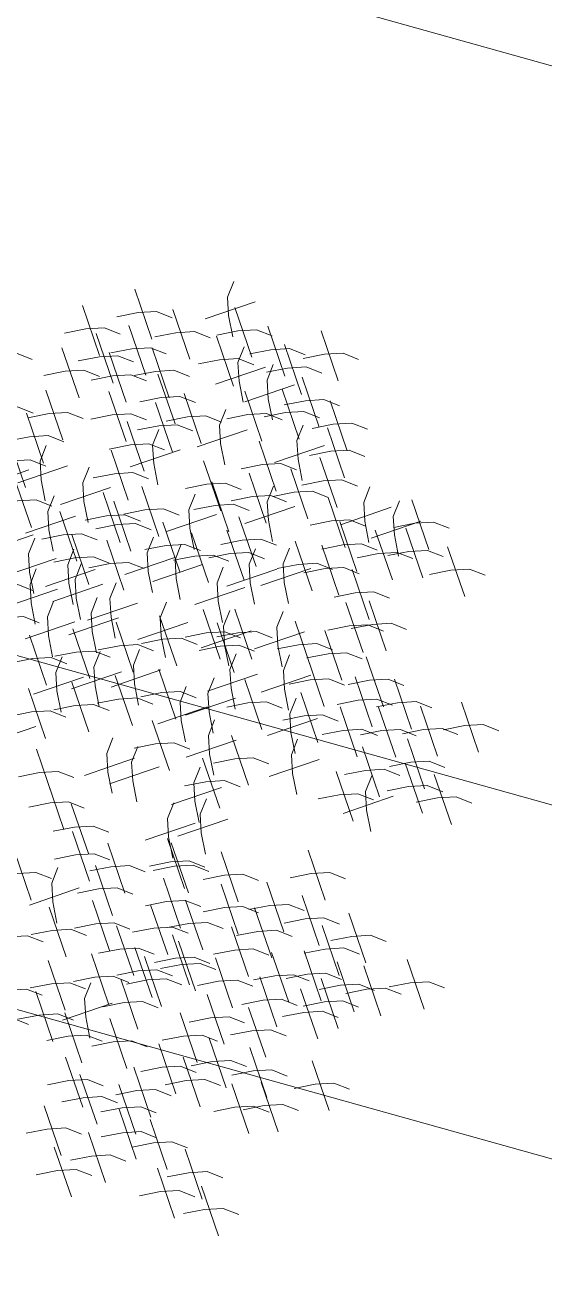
# Model space of a CAD drawing. Header units: millimetres. Extents: x 474016 to 477875, y 2288607 to 2292200.
# Drawn here: x 474513.82 to 474518.39, y 2288939.17 to 2288950.09 of the extents above; entities that cross this region are included whole.
import ezdxf

# ---------------------------------------------------------------- set-up
doc = ezdxf.new("R2010")
doc.units = ezdxf.units.MM
doc.header["$LTSCALE"] = 50
for name, color, linetype, lineweight in [('BANQUETA', 251, 'Continuous', 5), ('EXT', 3, 'Continuous', 5), ('JARDINES', 98, 'Continuous', 13)]:
    doc.layers.add(name, color=color, linetype=linetype, lineweight=lineweight)

# ---------------------------------------------------------------- blocks, each defined once
blk = doc.blocks.new('Plarbol-031')
for points in [[(0.1874, 2.608325), (0.40975, 2.455225)], [(0.197575, 2.439975), (0.2719, 2.521925), (0.34495, 2.5829), (0.428175, 2.60515)], [(-0.158175, 2.3142), (-0.240125, 2.388525), (-0.301075, 2.461575), (-0.3233, 2.5448)], [(-0.326475, 2.304025), (-0.173425, 2.526375)], [(-0.239475, 2.44125), (-0.01715, 2.28815)], [(-0.229325, 2.2729), (-0.155, 2.35485), (-0.08195, 2.415825), (0.001275, 2.438075)], [(-0.046375, 2.464125), (0.175975, 2.311025)], [(-0.0362, 2.295775), (0.038125, 2.377725), (0.111175, 2.4387), (0.1944, 2.46095)], [(0.07815, 2.43935), (0.300475, 2.28625)], [(0.0883, 2.271), (0.162625, 2.35295), (0.235675, 2.413925), (0.3189, 2.436175)], [(0.250925, 2.3593), (0.473275, 2.2062)], [(0.2611, 2.19095), (0.335425, 2.2729), (0.408475, 2.3339), (0.4917, 2.356125)], [(-0.08385, 2.067075), (0.06925, 2.289425)], [(0.0845, 2.07725), (0.00255, 2.151575), (-0.058425, 2.224625), (-0.080675, 2.30785)], [(0.089575, 2.082975), (0.242675, 2.3053)], [(0.257925, 2.093125), (0.175975, 2.16745), (0.115, 2.2405), (0.09275, 2.323725)], [(0.43705, 2.347875), (0.6594, 2.194775)], [(0.447225, 2.179525), (0.52155, 2.261475), (0.5946, 2.32245), (0.677825, 2.3447)], [(-0.488475, 2.244325), (-0.266125, 2.091225)], [(-0.4783, 2.075975), (-0.403975, 2.157925), (-0.330925, 2.2189), (-0.247725, 2.24115)], [(-0.226775, 2.26655), (-0.00445, 2.11345)], [(-0.2166, 2.0982), (-0.142275, 2.18015), (-0.069225, 2.24115), (0.013975, 2.263375)], [(0.20455, 2.2494), (0.4269, 2.0963)], [(0.214725, 2.08105), (0.28905, 2.163), (0.3621, 2.224), (0.445325, 2.246225)], [(0.50885, 2.228425), (0.731175, 2.07535)], [(0.519, 2.0601), (0.593325, 2.14205), (0.666375, 2.203025), (0.7496, 2.22525)], [(-0.705725, 2.211275), (-0.4834, 2.0582)], [(-0.695575, 2.04295), (-0.62125, 2.1249), (-0.548175, 2.185875), (-0.464975, 2.2081)], [(0.565375, 1.935575), (0.483425, 2.0099), (0.42245, 2.082975), (0.400225, 2.166175)], [(1.074225, 2.189675), (1.29655, 2.0366)], [(1.084375, 2.02135), (1.1587, 2.1033), (1.23175, 2.164275), (1.314975, 2.1865)], [(0.057175, 2.1268), (0.279525, 1.9737)], [(0.06735, 1.95845), (0.141675, 2.0404), (0.214725, 2.101375), (0.29795, 2.123625)], [(0.39705, 1.925425), (0.550125, 2.14775)], [(0.860125, 1.873975), (1.013225, 2.0963)], [(1.028475, 1.884125), (0.946525, 1.95845), (0.88555, 2.0315), (0.863325, 2.114725)], [(1.024025, 1.907625), (1.177125, 2.129975)], [(1.192375, 1.9178), (1.110425, 1.992125), (1.04945, 2.065175), (1.0272, 2.1484)], [(1.36515, 2.105825), (1.5875, 1.95275)], [(1.375325, 1.9375), (1.44965, 2.01945), (1.5227, 2.080425), (1.605925, 2.10265)], [(-0.6206, 2.044225), (-0.398275, 1.891125)], [(-0.61045, 1.875875), (-0.536125, 1.957825), (-0.463075, 2.0188), (-0.37985, 2.04105)], [(0.56855, 2.0836), (0.7909, 1.9305)], [(0.578725, 1.91525), (0.65305, 1.9972), (0.7261, 2.0582), (0.809325, 2.080425)], [(1.135825, 2.055025), (1.358175, 1.901925)], [(1.146, 1.886675), (1.220325, 1.968625), (1.293375, 2.0296), (1.3766, 2.051825)], [(-0.8709, 1.985125), (-0.64855, 1.83205)], [(-0.860725, 1.8168), (-0.7864, 1.89875), (-0.71335, 1.959725), (-0.630125, 1.98195)], [(-0.45545, 2.022625), (-0.233125, 1.869525)], [(-0.445275, 1.854275), (-0.37095, 1.936225), (-0.2979, 1.9972), (-0.2147, 2.01945)], [(0.031125, 1.753275), (0.184225, 1.9756)], [(0.199475, 1.763425), (0.117525, 1.83775), (0.05655, 1.9108), (0.0343, 1.994025)], [(-0.729875, 1.912075), (-0.507525, 1.758975)], [(-0.7197, 1.74375), (-0.645375, 1.8257), (-0.572325, 1.886675), (-0.4891, 1.9089)], [(-0.3519, 1.93305), (-0.129575, 1.77995)], [(-0.341725, 1.7647), (-0.2674, 1.84665), (-0.194375, 1.907625), (-0.11115, 1.929875)], [(-0.18485, 1.9324), (0.0375, 1.779325)], [(-0.174675, 1.764075), (-0.10035, 1.846025), (-0.0273, 1.907), (0.0559, 1.929225)], [(0.268725, 1.96545), (0.49105, 1.81235)], [(0.278875, 1.7971), (0.3532, 1.87905), (0.42625, 1.940025), (0.509475, 1.962275)], [(0.483425, 1.9483), (0.705775, 1.7952)], [(0.4936, 1.77995), (0.567925, 1.8619), (0.640975, 1.922875), (0.7242, 1.945125)], [(0.7242, 1.944475), (0.946525, 1.791375)], [(0.73435, 1.77615), (0.808675, 1.858075), (0.881725, 1.919075), (0.96495, 1.9413)], [(1.01705, 1.954), (1.239375, 1.800925)], [(1.0272, 1.785675), (1.101525, 1.867625), (1.174575, 1.9286), (1.2578, 1.950825)], [(-0.6187, 1.873325), (-0.39635, 1.720225)], [(-0.608525, 1.705), (-0.5342, 1.78695), (-0.46115, 1.847925), (-0.37795, 1.87015)], [(0.8449, 1.880325), (1.067225, 1.727225)], [(0.85505, 1.711975), (0.929375, 1.793925), (1.002425, 1.8549), (1.08565, 1.87715)], [(-0.275675, 1.809175), (-0.05335, 1.656075)], [(-0.2655, 1.640825), (-0.1912, 1.722775), (-0.11815, 1.78375), (-0.034925, 1.806)], [(0.32525, 1.80345), (0.5476, 1.65035)], [(0.335425, 1.635125), (0.40975, 1.71705), (0.4828, 1.77805), (0.566025, 1.800275)], [(0.4612, 1.58365), (0.6143, 1.806)], [(0.62955, 1.593825), (0.5476, 1.66815), (0.4866, 1.7412), (0.464375, 1.824425)], [(-0.826425, 1.7482), (-0.6041, 1.5951)], [(-0.81625, 1.57985), (-0.74195, 1.6618), (-0.668875, 1.722775), (-0.585675, 1.745)], [(0.100375, 1.71515), (0.322725, 1.56205)], [(0.843625, 1.729125), (1.06595, 1.576025)], [(0.853775, 1.5608), (0.9281, 1.642725), (1.001175, 1.703725), (1.084375, 1.72595)], [(1.041825, 1.720875), (1.26415, 1.567775)], [(1.051975, 1.552525), (1.1263, 1.634475), (1.19935, 1.69545), (1.282575, 1.7177)], [(-0.50055, 1.711975), (-0.2782, 1.558875)], [(-0.490375, 1.543625), (-0.41605, 1.625575), (-0.343, 1.686575), (-0.259775, 1.7088)], [(-0.18295, 1.4674), (-0.02985, 1.68975)], [(-0.0146, 1.477575), (-0.09655, 1.5519), (-0.157525, 1.62495), (-0.179775, 1.708175)], [(0.11055, 1.546825), (0.184875, 1.62875), (0.257925, 1.68975), (0.34115, 1.711975)], [(0.1982, 1.653525), (0.42055, 1.50045)], [(0.720375, 1.664325), (0.942725, 1.51125)], [(0.73055, 1.496), (0.804875, 1.57795), (0.877925, 1.638925), (0.96115, 1.66115)], [(-1.144675, 1.4439), (-1.07035, 1.52585), (-0.9973, 1.586825), (-0.9141, 1.609075)], [(-0.3341, 1.64465), (-0.1118, 1.49155)], [(-0.32395, 1.4763), (-0.249625, 1.55825), (-0.1766, 1.619225), (-0.093375, 1.641475)], [(0.208375, 1.4852), (0.2827, 1.56715), (0.35575, 1.628125), (0.438975, 1.65035)], [(0.4161, 1.593175), (0.638425, 1.4401)], [(0.42625, 1.42485), (0.500575, 1.5068), (0.57365, 1.567775), (0.65685, 1.59)], [(0.715925, 1.3772), (0.869025, 1.59955)], [(0.884275, 1.387375), (0.802325, 1.4617), (0.74135, 1.53475), (0.7191, 1.61795)], [(1.20825, 1.644), (1.4306, 1.4909)], [(1.218425, 1.475675), (1.29275, 1.557625), (1.3658, 1.6186), (1.449025, 1.640825)], [(-0.764175, 1.525225), (-0.541825, 1.372125)], [(0.163275, 1.311775), (0.316375, 1.5341)], [(0.3316, 1.321925), (0.24965, 1.39625), (0.188675, 1.469325), (0.16645, 1.552525)], [(1.117425, 1.5665), (1.33975, 1.4134)], [(1.127575, 1.398175), (1.2019, 1.4801), (1.27495, 1.5411), (1.358175, 1.563325)], [(-0.754, 1.356875), (-0.679675, 1.438825), (-0.606625, 1.4998), (-0.5234, 1.52205)], [(-0.311875, 1.476925), (-0.08955, 1.32385)], [(-0.3017, 1.3086), (-0.2274, 1.39055), (-0.15435, 1.451525), (-0.07115, 1.47375)], [(0.40785, 1.501075), (0.630175, 1.347975)], [(0.418, 1.332725), (0.492325, 1.414675), (0.565375, 1.475675), (0.6486, 1.4979)], [(0.57745, 1.271125), (0.73055, 1.49345)], [(0.7458, 1.281275), (0.66385, 1.3556), (0.60285, 1.42865), (0.580625, 1.511875)], [(1.896225, 1.5087), (2.118575, 1.3556)], [(1.9064, 1.34035), (1.980725, 1.4223), (2.053775, 1.4833), (2.137, 1.505525)], [(-0.075575, 1.421025), (0.14675, 1.26795)], [(-0.065425, 1.2527), (0.0089, 1.33465), (0.08195, 1.395625), (0.165175, 1.41785)], [(1.366425, 1.40515), (1.588775, 1.25205)], [(1.3766, 1.2368), (1.450925, 1.31875), (1.523975, 1.37975), (1.6072, 1.401975)], [(1.55065, 1.3988), (1.773, 1.2457)], [(-0.97635, 1.227275), (-0.902025, 1.309225), (-0.828975, 1.370225), (-0.74575, 1.39245)], [(-0.773075, 1.37085), (-0.550725, 1.21775)], [(-0.7629, 1.2025), (-0.688575, 1.28445), (-0.615525, 1.34545), (-0.5323, 1.367675)], [(-0.186125, 1.10975), (-0.26805, 1.184075), (-0.329025, 1.25715), (-0.35125, 1.34035)], [(0.119425, 1.339725), (0.341775, 1.186625)], [(0.1296, 1.171375), (0.203925, 1.253325), (0.276975, 1.3143), (0.3602, 1.33655)], [(0.26935, 1.382925), (0.4917, 1.229825)], [(0.279525, 1.214575), (0.35385, 1.296525), (0.4269, 1.3575), (0.510125, 1.37975)], [(0.6702, 1.10785), (0.58825, 1.182175), (0.527275, 1.255225), (0.505025, 1.33845)], [(1.05135, 1.10785), (0.9694, 1.182175), (0.908425, 1.255225), (0.886175, 1.33845)], [(0.9656, 1.33465), (1.187925, 1.18155)], [(1.1155, 1.388), (1.33785, 1.2349)], [(1.125675, 1.21965), (1.2, 1.3016), (1.27305, 1.3626), (1.356275, 1.384825)], [(1.560825, 1.23045), (1.63515, 1.3124), (1.7082, 1.3734), (1.791425, 1.395625)], [(1.739325, 1.367675), (1.96165, 1.214575)], [(1.749475, 1.199325), (1.8238, 1.281275), (1.896875, 1.342275), (1.980075, 1.3645)], [(-0.596475, 1.057675), (-0.443375, 1.28)], [(-0.428125, 1.067825), (-0.510075, 1.14215), (-0.57105, 1.215225), (-0.5933, 1.298425)], [(-0.354425, 1.0996), (-0.201375, 1.321925)], [(-0.215975, 1.27875), (0.00635, 1.12565)], [(-0.2058, 1.1104), (-0.1315, 1.19235), (-0.058425, 1.253325), (0.024775, 1.27555)], [(-0.145475, 1.27555), (0.076875, 1.122475)], [(-0.1353, 1.107225), (-0.060975, 1.189175), (0.012075, 1.25015), (0.0953, 1.272375)], [(0.2592, 1.0634), (0.412275, 1.285725)], [(0.427525, 1.07355), (0.345575, 1.147875), (0.2846, 1.220925), (0.262375, 1.30415)], [(0.50185, 1.0977), (0.65495, 1.320025)], [(0.883, 1.0977), (1.0361, 1.320025)], [(0.97575, 1.1663), (1.050075, 1.24825), (1.123125, 1.309225), (1.20635, 1.331475)], [(1.38105, 1.2889), (1.603375, 1.1358)], [(1.3912, 1.12055), (1.465525, 1.2025), (1.538575, 1.2635), (1.6218, 1.285725)], [(-0.773075, 1.216475), (-0.550725, 1.0634)], [(-0.7629, 1.04815), (-0.688575, 1.1301), (-0.615525, 1.191075), (-0.5323, 1.2133)], [(0.12325, 1.007475), (0.27635, 1.229825)], [(0.2916, 1.01765), (0.20965, 1.091975), (0.14865, 1.165025), (0.126425, 1.24825)], [(1.1225, 1.226), (1.344825, 1.072925)], [(1.13265, 1.057675), (1.206975, 1.139625), (1.28005, 1.2006), (1.36325, 1.222825)], [(1.570975, 1.23555), (1.793325, 1.08245)], [(1.58115, 1.0672), (1.655475, 1.14915), (1.728525, 1.210125), (1.81175, 1.232375)], [(-0.7432, 0.923), (-0.590125, 1.145325)], [(0.660675, 0.938875), (0.813775, 1.161225)], [(0.829, 0.94905), (0.747075, 1.023375), (0.686075, 1.096425), (0.66385, 1.17965)], [(0.681, 1.199975), (0.903325, 1.046875)], [(0.69115, 1.031625), (0.765475, 1.113575), (0.83855, 1.17455), (0.92175, 1.1968)], [(1.041825, 0.938875), (1.194925, 1.161225)], [(1.21015, 0.94905), (1.128225, 1.023375), (1.067225, 1.096425), (1.045, 1.17965)], [(1.786325, 1.193625), (2.008675, 1.040525)], [(1.7965, 1.025275), (1.870825, 1.107225), (1.943875, 1.1682), (2.0271, 1.19045)], [(-0.4116, 0.87535), (-0.258525, 1.0977)], [(-0.2433, 0.885525), (-0.325225, 0.95985), (-0.3862, 1.0329), (-0.408425, 1.116125)], [(-0.0559, 1.094525), (0.16645, 0.941425)], [(-0.045725, 0.926175), (0.0286, 1.008125), (0.10165, 1.0691), (0.184875, 1.09135)], [(0.550775, 1.102775), (0.7731, 0.949675)], [(0.560925, 0.934425), (0.63525, 1.016375), (0.708325, 1.077375), (0.791525, 1.0996)], [(0.649225, 1.0907), (0.871575, 0.9376)], [(0.6594, 0.922375), (0.733725, 1.0043), (0.806775, 1.0653), (0.89, 1.087525)], [(1.411525, 1.1193), (1.633875, 0.9662)], [(1.4217, 0.95095), (1.496025, 1.0329), (1.569075, 1.093875), (1.6523, 1.116125)], [(1.851125, 1.0869), (2.073475, 0.9338)], [(1.8613, 0.91855), (1.935625, 1.0005), (2.008675, 1.061475), (2.091875, 1.083725)], [(2.00485, 1.128825), (2.2272, 0.975725)], [(2.015025, 0.960475), (2.08935, 1.042425), (2.1624, 1.1034), (2.245625, 1.12565)], [(-0.62695, 1.06975), (-0.404625, 0.91665)], [(-0.6168, 0.9014), (-0.542475, 0.98335), (-0.469425, 1.044325), (-0.3862, 1.066575)], [(-0.33665, 1.0691), (-0.114325, 0.916)], [(-0.326475, 0.900775), (-0.25215, 0.9827), (-0.179125, 1.0437), (-0.095925, 1.065925)], [(0.54315, 0.790225), (0.4612, 0.86455), (0.400225, 0.9376), (0.377975, 1.020825)], [(0.987825, 0.790225), (0.905875, 0.86455), (0.8449, 0.9376), (0.82265, 1.020825)], [(1.368975, 0.790225), (1.287025, 0.86455), (1.22605, 0.9376), (1.2038, 1.020825)], [(1.20635, 1.05895), (1.428675, 0.90585)], [(1.216525, 0.8906), (1.290825, 0.97255), (1.3639, 1.033525), (1.4471, 1.055775)], [(1.624975, 1.022725), (1.847325, 0.869625)], [(1.63515, 0.8544), (1.709475, 0.93635), (1.782525, 0.997325), (1.86575, 1.01955)], [(-0.21725, 1.010025), (0.0051, 0.856925)], [(-0.207075, 0.841675), (-0.13275, 0.923625), (-0.0597, 0.984625), (0.023525, 1.00685)], [(0.001275, 0.7267), (-0.080675, 0.801025), (-0.14165, 0.874075), (-0.163875, 0.9573)], [(0.3748, 0.780075), (0.5279, 1.0024)], [(0.819475, 0.780075), (0.972575, 1.0024)], [(1.200625, 0.780075), (1.353725, 1.0024)], [(-0.527225, 0.669525), (-0.374125, 0.891875)], [(-0.16705, 0.71655), (-0.013975, 0.938875)], [(-0.091475, 0.6778), (0.061625, 0.900125)], [(0.076875, 0.68795), (-0.005075, 0.762275), (-0.06605, 0.835325), (-0.0883, 0.91855)], [(0.109275, 0.706375), (0.262375, 0.928725)], [(0.277625, 0.71655), (0.195675, 0.790875), (0.134675, 0.863925), (0.11245, 0.94715)], [(0.39195, 0.94395), (0.6143, 0.790875)], [(0.402125, 0.775625), (0.47645, 0.857575), (0.5495, 0.91855), (0.632725, 0.940775)], [(0.935725, 0.941425), (1.158075, 0.788325)], [(0.9459, 0.773075), (1.020225, 0.855025), (1.093275, 0.916), (1.1765, 0.93825)], [(1.74885, 0.691125), (1.90195, 0.913475)], [(1.9172, 0.7013), (1.83525, 0.775625), (1.77425, 0.848675), (1.752025, 0.9319)], [(-0.36205, 0.642225), (-0.209, 0.86455)], [(-0.19375, 0.652375), (-0.275675, 0.7267), (-0.33665, 0.79975), (-0.358875, 0.882975)], [(0.244575, 0.599025), (0.162625, 0.67335), (0.10165, 0.7464), (0.079425, 0.829625)], [(0.8017, 0.6149), (0.9548, 0.83725)], [(0.970025, 0.625075), (0.8881, 0.6994), (0.8271, 0.77245), (0.804875, 0.85565)], [(1.332125, 0.6168), (1.485225, 0.83915)], [(1.500475, 0.626975), (1.418525, 0.7013), (1.35755, 0.77435), (1.3353, 0.857575)], [(1.5913, 0.842325), (1.81365, 0.689225)], [(1.601475, 0.673975), (1.6758, 0.755925), (1.74885, 0.8169), (1.832075, 0.83915)], [(0.07625, 0.58885), (0.229325, 0.8112)], [(0.23315, 0.78515), (0.455475, 0.63205)], [(0.2433, 0.6168), (0.317625, 0.69875), (0.3907, 0.75975), (0.4739, 0.781975)], [(-0.262325, 0.520875), (-0.10925, 0.743225)], [(-0.094, 0.53105), (-0.17595, 0.605375), (-0.23695, 0.678425), (-0.25915, 0.76165)], [(0.4091, 0.5031), (0.5622, 0.725425)], [(0.57745, 0.51325), (0.4955, 0.587575), (0.434525, 0.66065), (0.412275, 0.74385)], [(0.550775, 0.721625), (0.7731, 0.568525)], [(0.560925, 0.553275), (0.63525, 0.635225), (0.708325, 0.696225), (0.791525, 0.71845)], [(0.7134, 0.4942), (0.8665, 0.71655)], [(0.881725, 0.504375), (0.7998, 0.5787), (0.7388, 0.65175), (0.716575, 0.734975)], [(-0.43385, 0.497375), (-0.359525, 0.579325), (-0.286475, 0.6403), (-0.203275, 0.66255)], [(-0.091475, 0.439575), (0.061625, 0.6619)], [(0.076875, 0.449725), (-0.005075, 0.52405), (-0.06605, 0.597125), (-0.0883, 0.680325)], [(0.931925, 0.443375), (1.085025, 0.665725)], [(1.10025, 0.45355), (1.018325, 0.527875), (0.957325, 0.600925), (0.9351, 0.68415)], [(1.051975, 0.67145), (1.274325, 0.51835)], [(1.06215, 0.5031), (1.136475, 0.58505), (1.209525, 0.646025), (1.29275, 0.668275)], [(0.074325, 0.626325), (0.296675, 0.47325)], [(0.0845, 0.458), (0.158825, 0.53995), (0.231875, 0.600925), (0.3151, 0.62315)], [(0.25285, 0.375425), (0.405925, 0.59775)], [(0.421175, 0.385575), (0.339225, 0.4599), (0.27825, 0.53295), (0.256025, 0.616175)], [(-0.31315, 0.3824), (-0.23885, 0.46435), (-0.1658, 0.525325), (-0.082575, 0.547575)], [(0.39195, 0.5628), (0.6143, 0.409725)], [(0.402125, 0.394475), (0.47645, 0.476425), (0.5495, 0.5374), (0.632725, 0.559625)], [(-0.084475, 0.467525), (0.13785, 0.314425)], [(-0.074325, 0.299175), (0, 0.381125), (0.073075, 0.442125), (0.156275, 0.46435)], [(0.11245, 0.237575), (0.26555, 0.4599)], [(0.2808, 0.247725), (0.19885, 0.32205), (0.13785, 0.3951), (0.115625, 0.478325)], [(0.681, 0.491025), (0.903325, 0.337925)], [(0.69115, 0.322675), (0.765475, 0.404625), (0.83855, 0.465625), (0.92175, 0.48785)], [(1.003075, 0.489125), (1.2254, 0.336025)], [(1.013225, 0.320775), (1.08755, 0.402725), (1.1606, 0.4637), (1.243825, 0.48595)], [(1.184125, 0.2147), (1.102175, 0.289025), (1.041175, 0.362075), (1.01895, 0.4453)], [(0.23315, 0.404), (0.455475, 0.2509)], [(0.2433, 0.23565), (0.317625, 0.3176), (0.3907, 0.3786), (0.4739, 0.400825)], [(1.015775, 0.204525), (1.168875, 0.426875)], [(1.71645, 0.432575), (1.9388, 0.2795)], [(1.726625, 0.26425), (1.80095, 0.3462), (1.874, 0.407175), (1.957225, 0.4294)], [(0.697525, 0.099725), (0.8506, 0.32205)], [(0.86585, 0.109875), (0.7839, 0.1842), (0.722925, 0.25725), (0.7007, 0.340475)], [(1.306725, 0.10415), (1.224775, 0.178475), (1.163775, 0.25155), (1.14155, 0.33475)], [(0.5692, 0.05905), (0.7223, 0.2814)], [(0.737525, 0.069225), (0.655575, 0.14355), (0.5946, 0.2166), (0.572375, 0.299825)], [(1.138375, 0.094), (1.291475, 0.316325)], [(2.075375, 0.29855), (2.2977, 0.14545)], [(2.085525, 0.1302), (2.15985, 0.21215), (2.232925, 0.273125), (2.316125, 0.295375)], [(2.456525, 0.28585), (2.67885, 0.13275)], [(2.466675, 0.1175), (2.541, 0.19945), (2.614075, 0.260425), (2.697275, 0.282675)], [(0.074325, 0.245175), (0.296675, 0.0921)], [(0.0845, 0.07685), (0.158825, 0.1588), (0.231875, 0.219775), (0.3151, 0.242)], [(1.0164, -0.022225), (1.1695, 0.200075)], [(1.18475, -0.012075), (1.1028, 0.062225), (1.041825, 0.1353), (1.019575, 0.2185)], [(1.830175, 0.228025), (2.0525, 0.07495)], [(1.840325, 0.0597), (1.91465, 0.14165), (1.9877, 0.202625), (2.070925, 0.22485)], [(1.364525, 0.1607), (1.586875, 0.007625)], [(1.3747, -0.007625), (1.449025, 0.0743), (1.522075, 0.1353), (1.605275, 0.157525)], [(1.644025, 0.17595), (1.866375, 0.022875)], [(1.6542, 0.007625), (1.728525, 0.08955), (1.801575, 0.150525), (1.8848, 0.172775)], [(2.004225, 0.16515), (2.22655, 0.012075)], [(2.014375, -0.003175), (2.0887, 0.07875), (2.161775, 0.139725), (2.244975, 0.161975)], [(2.2977, 0.127025), (2.52005, -0.02605)], [(0.06735, -0.110525), (0.22045, 0.111775)], [(2.307875, -0.041275), (2.3822, 0.04065), (2.45525, 0.101625), (2.538475, 0.12385)], [(0.2916, 0.020325), (0.513925, -0.13275)], [(0.30175, -0.148), (0.376075, -0.06605), (0.449125, -0.005075), (0.53235, 0.01715)], [(1.1028, 0.0521), (1.32515, -0.101)], [(1.112975, -0.11625), (1.1873, -0.0343), (1.26035, 0.026675), (1.343575, 0.048925)], [(1.132025, 0.04575), (1.35435, -0.10735)], [(1.1422, -0.1226), (1.216525, -0.04065), (1.289575, 0.020325), (1.372775, 0.042575)], [(1.463, 0.02795), (1.685325, -0.12515)], [(1.47315, -0.140375), (1.547475, -0.05845), (1.620525, 0.00255), (1.70375, 0.024775)], [(1.67325, 0.0324), (1.8956, -0.1207)], [(1.683425, -0.13595), (1.75775, -0.054), (1.8308, 0.007), (1.914025, 0.029225)], [(2.0074, 0.007), (2.229725, -0.1461)], [(2.017575, -0.16135), (2.091875, -0.0794), (2.16495, -0.018425), (2.24815, 0.003825)], [(2.177, 0.062225), (2.39935, -0.090825)], [(2.187175, -0.106075), (2.2615, -0.024125), (2.33455, 0.03685), (2.417775, 0.05905)], [(2.161775, -0.05525), (2.3841, -0.20835)], [(2.171925, -0.2236), (2.24625, -0.14165), (2.3193, -0.080675), (2.402525, -0.05845)], [(0.427525, -0.07305), (0.649875, -0.22615)], [(0.4377, -0.2414), (0.512025, -0.15945), (0.585075, -0.09845), (0.6683, -0.076225)], [(0.6016, -0.097825), (0.823925, -0.250925)], [(0.61175, -0.266175), (0.686075, -0.184225), (0.759125, -0.123225), (0.84235, -0.101)], [(1.206975, -0.123225), (1.429325, -0.276325)], [(1.21715, -0.291575), (1.291475, -0.209625), (1.364525, -0.14865), (1.44775, -0.1264)], [(1.63515, -0.114975), (1.857475, -0.268075)], [(1.6453, -0.283325), (1.719625, -0.201375), (1.792675, -0.140375), (1.8759, -0.11815)], [(1.87845, -0.09845), (2.100775, -0.25155)], [(1.8886, -0.2668), (1.962925, -0.18485), (2.035975, -0.123875), (2.1192, -0.101625)], [(0.8722, -0.149275), (1.09455, -0.302375)], [(0.882375, -0.317625), (0.9567, -0.235675), (1.02975, -0.1747), (1.112975, -0.15245)], [(1.36515, -0.145475), (1.5875, -0.298575)], [(1.375325, -0.3138), (1.44965, -0.23185), (1.5227, -0.170875), (1.605925, -0.14865)], [(2.10905, -0.160725), (2.331375, -0.3138)], [(2.1192, -0.32905), (2.193525, -0.2471), (2.266575, -0.186125), (2.3498, -0.1639)], [(0.690525, -0.20835), (0.912875, -0.36145)], [(0.7007, -0.3767), (0.775025, -0.29475), (0.848075, -0.233775), (0.931275, -0.211525)], [(1.9045, -0.23505), (2.126825, -0.388125)], [(1.91465, -0.403375), (1.988975, -0.321425), (2.062025, -0.26045), (2.14525, -0.238225)], [(0.88935, -0.278225), (1.1117, -0.431325)], [(0.899525, -0.446575), (0.97385, -0.364625), (1.0469, -0.30365), (1.130125, -0.2814)], [(1.235575, -0.27125), (1.4579, -0.42435)], [(1.245725, -0.4396), (1.32005, -0.35765), (1.3931, -0.29665), (1.476325, -0.274425)], [(1.663725, -0.2922), (1.886075, -0.4453)], [(1.6739, -0.46055), (1.748225, -0.3786), (1.821275, -0.317625), (1.9045, -0.295375)], [(1.41725, -0.32905), (1.6396, -0.48215)], [(1.427425, -0.4974), (1.50175, -0.41545), (1.5748, -0.354475), (1.658, -0.332225)], [(1.46045, -0.33605), (1.682775, -0.48915)], [(1.470625, -0.504375), (1.544925, -0.422425), (1.618, -0.36145), (1.7012, -0.339225)], [(0.738175, -0.642225), (0.891275, -0.4199)], [(0.9065, -0.632075), (0.824575, -0.55775), (0.763575, -0.4847), (0.74135, -0.401475)], [(0.984, -0.431325), (1.20635, -0.584425)], [(0.994175, -0.599675), (1.0685, -0.517725), (1.14155, -0.45675), (1.224775, -0.4345)], [(1.9515, -0.394475), (2.173825, -0.547575)], [(1.96165, -0.562825), (2.035975, -0.480875), (2.10905, -0.4199), (2.19225, -0.39765)], [(2.3752, -0.420525), (2.59755, -0.573625)], [(2.385375, -0.588875), (2.4597, -0.506925), (2.53275, -0.44595), (2.615975, -0.4237)], [(0.507575, -0.4631), (0.7299, -0.6162)], [(0.51775, -0.631425), (0.59205, -0.549475), (0.665125, -0.4885), (0.748325, -0.466275)], [(1.159975, -0.461175), (1.382325, -0.614275)], [(1.17015, -0.629525), (1.244475, -0.547575), (1.317525, -0.4866), (1.400725, -0.464375)], [(1.301625, -0.49485), (1.523975, -0.64795)], [(1.3118, -0.6632), (1.386125, -0.58125), (1.459175, -0.520275), (1.5424, -0.498025)], [(1.3677, -0.503125), (1.59005, -0.6562)], [(1.377875, -0.67145), (1.4522, -0.5895), (1.52525, -0.528525), (1.60845, -0.5063)], [(1.741875, -0.46755), (1.9642, -0.620625)], [(1.752025, -0.635875), (1.82635, -0.553925), (1.8994, -0.49295), (1.982625, -0.470725)], [(2.079175, -0.55585), (2.301525, -0.708925)], [(2.08935, -0.724175), (2.163675, -0.642225), (2.236725, -0.58125), (2.31995, -0.559025)], [(0.8252, -0.59015), (1.047525, -0.74325)], [(0.835375, -0.758475), (0.909675, -0.676525), (0.98275, -0.61555), (1.06595, -0.593325)], [(1.6866, -0.625075), (1.908925, -0.778175)], [(1.69675, -0.793425), (1.771075, -0.711475), (1.84415, -0.6505), (1.92735, -0.62825)], [(1.142825, -0.653675), (1.36515, -0.806775)], [(1.153, -0.822), (1.2273, -0.74005), (1.300375, -0.679075), (1.383575, -0.65685)], [(1.340375, -0.668275), (1.562725, -0.821375)], [(1.35055, -0.836625), (1.424875, -0.754675), (1.497925, -0.6937), (1.58115, -0.67145)], [(1.88225, -0.6416), (2.1046, -0.7947)], [(1.892425, -0.80995), (1.96675, -0.728), (2.0398, -0.667), (2.123025, -0.644775)], [(2.230375, -0.663825), (2.4527, -0.816925)], [(2.240525, -0.832175), (2.31485, -0.750225), (2.387925, -0.68925), (2.471125, -0.667)], [(0.67655, -0.9173), (0.750875, -0.83535), (0.823925, -0.774375), (0.90715, -0.752125)], [(2.11475, -0.7604), (2.3371, -0.913475)], [(0.984, -0.812475), (1.20635, -0.965575)], [(0.994175, -0.980825), (1.0685, -0.898875), (1.14155, -0.8379), (1.224775, -0.81565)], [(1.224775, -1.015125), (1.377875, -0.792775)], [(1.3931, -1.00495), (1.311175, -0.930625), (1.250175, -0.857575), (1.22795, -0.774375)], [(1.693575, -0.8182), (1.915925, -0.9713)], [(1.70375, -0.98655), (1.778075, -0.9046), (1.851125, -0.8436), (1.93435, -0.821375)], [(1.83335, -0.79915), (2.055675, -0.952225)], [(1.8435, -0.967475), (1.917825, -0.885525), (1.990875, -0.82455), (2.0741, -0.802325)], [(2.124925, -0.928725), (2.19925, -0.846775), (2.2723, -0.7858), (2.355525, -0.763575)], [(1.4147, -0.8633), (1.63705, -1.0164)], [(1.424875, -1.03165), (1.4992, -0.9497), (1.57225, -0.8887), (1.655475, -0.866475)], [(0.835375, -1.139625), (0.909675, -1.057675), (0.98275, -0.9967), (1.06595, -0.974475)], [(1.029125, -0.978275), (1.25145, -1.131375)], [(1.039275, -1.146625), (1.1136, -1.064675), (1.18665, -1.0037), (1.269875, -0.98145)], [(1.2127, -0.977), (1.43505, -1.1301)], [(1.222875, -1.14535), (1.2972, -1.0634), (1.37025, -1.002425), (1.45345, -0.980175)], [(1.661825, -0.990975), (1.88415, -1.144075)], [(1.671975, -1.159325), (1.7463, -1.077375), (1.819375, -1.0164), (1.902575, -0.99415)], [(0.86775, -1.300975), (0.942075, -1.21905), (1.01515, -1.15805), (1.09835, -1.135825)], [(1.652925, -1.1066), (1.875275, -1.2597)], [(1.6631, -1.27495), (1.737425, -1.193), (1.810475, -1.132), (1.8937, -1.109775)], [(1.351175, -1.157425), (1.573525, -1.310525)], [(1.36135, -1.32575), (1.435675, -1.243825), (1.508725, -1.182825), (1.59195, -1.1606)], [(1.46235, -1.1841), (1.6847, -1.3372)], [(1.472525, -1.35245), (1.54685, -1.2705), (1.6199, -1.2095), (1.703125, -1.187275)], [(1.8886, -1.155525), (2.11095, -1.3086)], [(1.898775, -1.32385), (1.9731, -1.2419), (2.04615, -1.180925), (2.129375, -1.1587)], [(2.12365, -1.1714), (2.345975, -1.3245)], [(2.133825, -1.339725), (2.20815, -1.2578), (2.2812, -1.1968), (2.3644, -1.174575)], [(1.730425, -1.20825), (1.952775, -1.361325)], [(1.7406, -1.376575), (1.814925, -1.294625), (1.887975, -1.23365), (1.9712, -1.211425)], [(2.30215, -1.273025), (2.5245, -1.426125)], [(2.312325, -1.441375), (2.38665, -1.359425), (2.4597, -1.29845), (2.542925, -1.2762)], [(2.066475, -1.334025), (2.288825, -1.487125)], [(2.07665, -1.50235), (2.150975, -1.420425), (2.224025, -1.359425), (2.307225, -1.3372)], [(1.410275, -1.422325), (1.6326, -1.575425)], [(1.420425, -1.59065), (1.49475, -1.508725), (1.5678, -1.447725), (1.651025, -1.4255)], [(1.674525, -1.398175), (1.896875, -1.551275)], [(1.6847, -1.566525), (1.759025, -1.484575), (1.832075, -1.4236), (1.9153, -1.40135)], [(1.5786, -1.56145), (1.80095, -1.714525)], [(1.588775, -1.729775), (1.6631, -1.647825), (1.73615, -1.58685), (1.819375, -1.564625)]]:
    blk.add_lwpolyline(points)

msp = doc.modelspace()

# ---------------------------------------------------------------- linework, layer by layer
at = {"layer": 'BANQUETA'}
msp.add_lwpolyline([(474583.388, 2288986.619), (474462.999, 2289020.255, 0.414214), (474460.534, 2289018.867), (474447.349, 2288971.674, 0.414214), (474448.737, 2288969.21), (474569.127, 2288935.574)], format="xyb", dxfattribs=at)
at = {"layer": 'JARDINES'}
msp.add_lwpolyline([(474556.394, 2288932.626, -0.388075), (474555.586, 2288929.736), (474446.754, 2288960.143, -0.386646), (474447.562, 2288963.033)], format="xyb", close=True, dxfattribs=at)

# ---------------------------------------------------------------- block references
at = {"layer": 'EXT', "xscale": 1.71989999994179, "yscale": 1.71989999994179, "zscale": 1.71989999994179, "rotation": 323.4441516640488}
msp.add_blockref('Plarbol-031', (474513.497, 2288943.986), dxfattribs=at)

doc.saveas('drawing.dxf')
